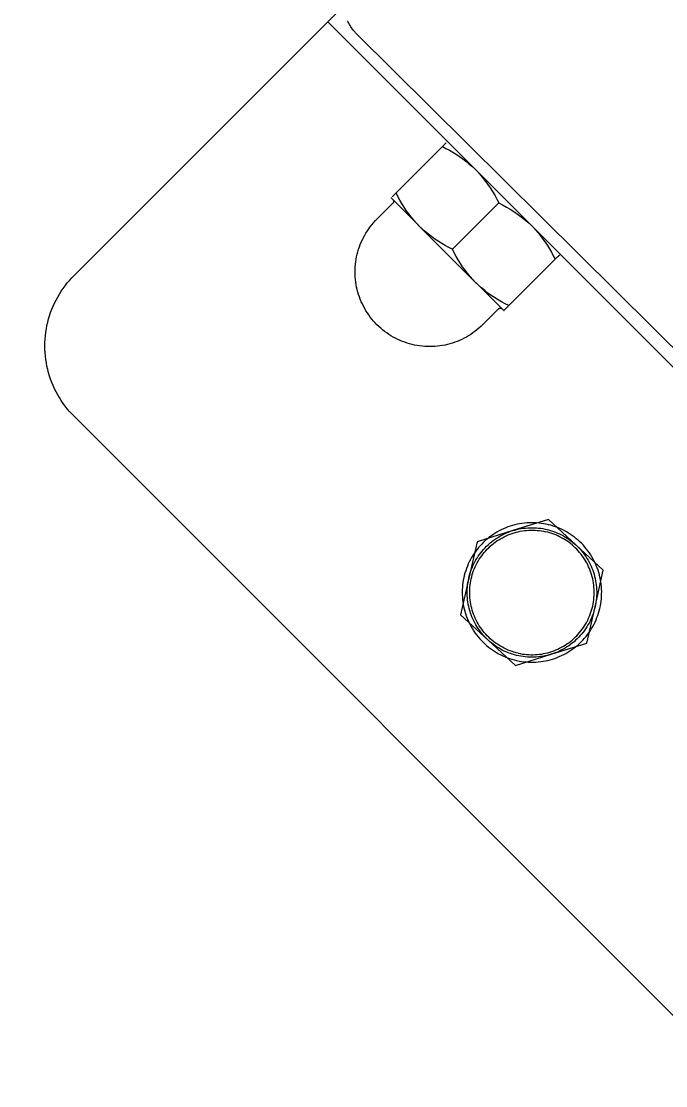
# Model space of a CAD drawing. Header units: inches. Extents: x -14 to 184, y -4 to 134.
# Drawn here: x -5.415 to -2.868, y 63.156 to 67.362 of the extents above; entities that cross this region are included whole.
import ezdxf

# ---------------------------------------------------------------- set-up
doc = ezdxf.new("R2010")
doc.units = ezdxf.units.IN
doc.layers.add('ZANO_R', color=7, linetype='Continuous', lineweight=0)
doc.layers.add('ZANO_W', color=1, linetype='Continuous', lineweight=0)
doc.styles.get("Standard").update_dxf_attribs({"font": 'arial.ttf'})
doc.dimstyles.new('amerykanie', dxfattribs={"dimtxt": 50, "dimasz": 50, "dimexe": 0.5, "dimexo": 0.5, "dimgap": 1, "dimtad": 1, "dimdec": 0, "dimzin": 0, "dimlunit": 5, "dimtxsty": 'Standard', "dimcen": 0.09, "dimclrd": 1, "dimclre": 1, "dimclrt": 1, "dimazin": 0, "dimtfac": 1, "dimtdec": 0, "dimtmove": 0, "dimatfit": 3, "dimfxl": 1, "dimtzin": 0, "dimarcsym": 1})

# ---------------------------------------------------------------- blocks, each defined once
blk = doc.blocks.new('*D386')
at = {"layer": 'ZANO_W', "color": 1, "lineweight": -2}
for p, q in [((-5.5594, 66.0046), (-9.5677, 61.9963)), ((-8.507, 61.6427), (2.6062, 50.5295)), ((6.9681, 53.4771), (2.9598, 49.4688))]:
    blk.add_line(p, q, dxfattribs=at)
at = {"layer": 'ZANO_W', "color": 1}
for points in [[(-8.3892, 61.7606), (-8.6249, 61.5249), (-9.2142, 62.3499)], [(2.4884, 50.4116), (2.7241, 50.6473), (3.3133, 49.8224)]]:
    blk.add_solid(points, dxfattribs=at)
at = {"layer": 'ZANO_W', "color": 1, "insert": (-2.0027, 57.0338), "char_height": 1.625, "attachment_point": 5, "rotation": 315}
blk.add_mtext('17 11/16', dxfattribs=at)

msp = doc.modelspace()

# ---------------------------------------------------------------- linework, layer by layer
at = {"layer": 'ZANO_R'}
for p, q in [((-4.13732, 67.42668), (-4.20366, 67.36035)), ((-4.20366, 67.36035), (-5.20586, 66.35815)), ((-4.20366, 67.36035), (-3.92527, 67.08196)), ((-4.1224, 67.35935), (-4.12461, 67.36425)), ((-4.12004, 67.35452), (-4.1224, 67.35935)), ((-4.11751, 67.34977), (-4.12004, 67.35452)), ((-4.11481, 67.34512), (-4.11751, 67.34977)), ((-4.11197, 67.34056), (-4.11481, 67.34512)), ((-4.10896, 67.3361), (-4.11197, 67.34056)), ((-4.10581, 67.33174), (-4.10896, 67.3361)), ((-4.10251, 67.3275), (-4.10581, 67.33174)), ((-4.09907, 67.32337), (-4.10251, 67.3275)), ((-4.09548, 67.31936), (-4.09907, 67.32337)), ((-4.09313, 67.31686), (-4.09548, 67.31936)), ((-4.09071, 67.31441), (-4.09313, 67.31686)), ((-4.09071, 67.31441), (8.27941, 55.05177)), ((8.04544, 55.11125), (-3.92527, 67.08196)), ((-3.74026, 66.87722), (-3.75029, 66.8672)), ((-3.73869, 66.87879), (-3.74026, 66.87722)), ((-3.73861, 66.87887), (-3.73869, 66.87879)), ((-3.73718, 66.88031), (-3.73861, 66.87887)), ((-3.7371, 66.88039), (-3.73718, 66.88031)), ((-3.7358, 66.88168), (-3.7371, 66.88039)), ((-3.73573, 66.88176), (-3.7358, 66.88168)), ((-3.73563, 66.88185), (-3.73573, 66.88176)), ((-3.73137, 66.88613), (-3.7314, 66.8861)), ((-3.73075, 66.88675), (-3.73092, 66.88658)), ((-3.7304, 66.88709), (-3.73069, 66.88681)), ((-3.75029, 66.8672), (-3.93322, 66.68427)), ((-3.75029, 66.8672), (-3.73631, 66.86023)), ((-3.73631, 66.86023), (-3.72255, 66.85283)), ((-3.72255, 66.85283), (-3.70904, 66.845)), ((-3.70904, 66.845), (-3.69577, 66.83675)), ((-3.69577, 66.83675), (-3.68277, 66.82808)), ((-3.68277, 66.82808), (-3.67006, 66.81901)), ((-3.67006, 66.81901), (-3.65763, 66.80955)), ((-3.65763, 66.80955), (-3.64551, 66.79969)), ((-3.64551, 66.79969), (-3.6337, 66.78947)), ((-3.6337, 66.78947), (-3.62222, 66.77887)), ((-3.61577, 66.77242), (-3.60404, 66.75966)), ((-3.60404, 66.75966), (-3.59277, 66.74649)), ((-3.59277, 66.74649), (-3.58196, 66.73294)), ((-3.58196, 66.73294), (-3.57163, 66.71902)), ((-3.57163, 66.71902), (-3.56179, 66.70474)), ((-3.95279, 66.6647), (-3.95311, 66.66438)), ((-3.8438, 66.55507), (-3.95311, 66.66438)), ((-3.95237, 66.66513), (-3.95276, 66.66474)), ((-3.95158, 66.66592), (-3.95232, 66.66518)), ((-3.94894, 66.66855), (-3.94915, 66.66834)), ((-3.94787, 66.66961), (-3.94893, 66.66855)), ((-3.9414, 66.67608), (-3.94787, 66.66961)), ((-3.93322, 66.68427), (-3.9414, 66.67608)), ((-3.92605, 66.66989), (-3.93322, 66.68427)), ((-3.91843, 66.65574), (-3.92605, 66.66989)), ((-3.56179, 66.70474), (-3.55245, 66.69014)), ((-3.55245, 66.69014), (-3.54363, 66.67521)), ((-3.54363, 66.67521), (-3.53534, 66.65999)), ((-3.94615, 66.6435), (-4.00879, 66.58086)), ((-3.94591, 66.64375), (-3.94615, 66.6435)), ((-3.94568, 66.644), (-3.94591, 66.64375)), ((-3.94568, 66.65692), (-3.94546, 66.65665)), ((-3.94546, 66.64427), (-3.94568, 66.644)), ((-3.94546, 66.65665), (-3.94525, 66.65638)), ((-3.94525, 66.64454), (-3.94546, 66.64427)), ((-3.94525, 66.65638), (-3.94505, 66.6561)), ((-3.94505, 66.64481), (-3.94525, 66.64454)), ((-3.94505, 66.6561), (-3.94485, 66.65582)), ((-3.94485, 66.6451), (-3.94505, 66.64481)), ((-3.94485, 66.65582), (-3.94467, 66.65553)), ((-3.94467, 66.64539), (-3.94485, 66.6451)), ((-3.94467, 66.65553), (-3.9445, 66.65523)), ((-3.9445, 66.64569), (-3.94467, 66.64539)), ((-3.9445, 66.65523), (-3.94434, 66.65493)), ((-3.94434, 66.64599), (-3.9445, 66.64569)), ((-3.94434, 66.65493), (-3.94419, 66.65462)), ((-3.94419, 66.6463), (-3.94434, 66.64599)), ((-3.94419, 66.65462), (-3.94405, 66.6543)), ((-3.94405, 66.64661), (-3.94419, 66.6463)), ((-3.94405, 66.6543), (-3.94392, 66.65399)), ((-3.94392, 66.64693), (-3.94405, 66.64661)), ((-3.94392, 66.65399), (-3.9438, 66.65366)), ((-3.9438, 66.64725), (-3.94392, 66.64693)), ((-3.9438, 66.65366), (-3.9437, 66.65334)), ((-3.9437, 66.64758), (-3.9438, 66.64725)), ((-3.9437, 66.65334), (-3.9436, 66.65301)), ((-3.9436, 66.64791), (-3.9437, 66.64758)), ((-3.9436, 66.65301), (-3.94352, 66.65267)), ((-3.94352, 66.64825), (-3.9436, 66.64791)), ((-3.94352, 66.65267), (-3.94345, 66.65234)), ((-3.94345, 66.64858), (-3.94352, 66.64825)), ((-3.94345, 66.65234), (-3.94339, 66.652)), ((-3.94339, 66.64892), (-3.94345, 66.64858)), ((-3.94339, 66.652), (-3.94334, 66.65166)), ((-3.94334, 66.64926), (-3.94339, 66.64892)), ((-3.94334, 66.65166), (-3.9433, 66.65132)), ((-3.9433, 66.6496), (-3.94334, 66.64926)), ((-3.9433, 66.65132), (-3.94328, 66.65097)), ((-3.94328, 66.64994), (-3.9433, 66.6496)), ((-3.94328, 66.65097), (-3.94327, 66.65063)), ((-3.94327, 66.65029), (-3.94328, 66.64994)), ((-3.94327, 66.65063), (-3.94327, 66.65029)), ((-3.91034, 66.64186), (-3.91843, 66.65574)), ((-3.90181, 66.62824), (-3.91034, 66.64186)), ((-3.89284, 66.61491), (-3.90181, 66.62824)), ((-3.71051, 66.46156), (-3.52758, 66.64449)), ((-3.53534, 66.65999), (-3.52758, 66.64449)), ((-3.52758, 66.64449), (-3.51208, 66.63673)), ((-3.51208, 66.63673), (-3.49685, 66.62843)), ((-3.49685, 66.62843), (-3.48193, 66.61961)), ((-4.01579, 66.57361), (-4.00879, 66.58086)), ((-3.88344, 66.60188), (-3.89284, 66.61491)), ((-3.87362, 66.58916), (-3.88344, 66.60188)), ((-3.86339, 66.57677), (-3.87362, 66.58916)), ((-3.48193, 66.61961), (-3.46732, 66.61028)), ((-3.46732, 66.61028), (-3.45305, 66.60044)), ((-3.45305, 66.60044), (-3.43913, 66.59011)), ((-3.43913, 66.59011), (-3.42557, 66.5793)), ((-3.42557, 66.5793), (-3.41241, 66.56802)), ((-4.0469, 66.53402), (-4.04123, 66.54235)), ((-4.04123, 66.54235), (-4.03527, 66.55049)), ((-4.03527, 66.55049), (-4.02904, 66.55842)), ((-4.02904, 66.55842), (-4.02255, 66.56613)), ((-4.02255, 66.56613), (-4.01579, 66.57361)), ((-3.85277, 66.56472), (-3.86339, 66.57677)), ((-3.84175, 66.55302), (-3.85277, 66.56472)), ((-3.83005, 66.54201), (-3.84175, 66.55302)), ((-3.62171, 66.33298), (-3.83908, 66.55035)), ((-3.818, 66.53138), (-3.83005, 66.54201)), ((-3.41241, 66.56802), (-3.39964, 66.5563)), ((-3.39319, 66.54985), (-3.3826, 66.53837)), ((-3.3826, 66.53837), (-3.37237, 66.52656)), ((-4.07082, 66.48971), (-4.06665, 66.49889)), ((-4.06665, 66.49889), (-4.06217, 66.50792)), ((-4.06217, 66.50792), (-4.05737, 66.51679)), ((-4.05737, 66.51679), (-4.05228, 66.52549)), ((-4.05228, 66.52549), (-4.0469, 66.53402)), ((-3.80561, 66.52115), (-3.818, 66.53138)), ((-3.79289, 66.51133), (-3.80561, 66.52115)), ((-3.77986, 66.50193), (-3.79289, 66.51133)), ((-3.76653, 66.49296), (-3.77986, 66.50193)), ((-3.37237, 66.52656), (-3.36252, 66.51444)), ((-3.36252, 66.51444), (-3.35306, 66.50201)), ((-3.35306, 66.50201), (-3.34399, 66.48929)), ((-4.08432, 66.45174), (-4.08144, 66.4614)), ((-4.08144, 66.4614), (-4.07822, 66.47095)), ((-4.07822, 66.47095), (-4.07468, 66.48039)), ((-4.07468, 66.48039), (-4.07082, 66.48971)), ((-3.75292, 66.48443), (-3.76653, 66.49296)), ((-3.73903, 66.47635), (-3.75292, 66.48443)), ((-3.72489, 66.46872), (-3.73903, 66.47635)), ((-3.71051, 66.46156), (-3.72489, 66.46872)), ((-3.70334, 66.44718), (-3.71051, 66.46156)), ((-3.34399, 66.48929), (-3.33532, 66.47629)), ((-3.33532, 66.47629), (-3.32707, 66.46303)), ((-3.32707, 66.46303), (-3.31924, 66.44951)), ((-4.09372, 66.40227), (-4.09252, 66.41228)), ((-4.09252, 66.41228), (-4.09098, 66.42224)), ((-4.09098, 66.42224), (-4.08909, 66.43215)), ((-4.08909, 66.43215), (-4.08687, 66.44198)), ((-4.08687, 66.44198), (-4.08432, 66.45174)), ((-3.69572, 66.43303), (-3.70334, 66.44718)), ((-3.68763, 66.41915), (-3.69572, 66.43303)), ((-3.6791, 66.40553), (-3.68763, 66.41915)), ((-3.30487, 66.42178), (-3.48779, 66.23885)), ((-3.31924, 66.44951), (-3.31183, 66.43576)), ((-3.31183, 66.43576), (-3.30487, 66.42178)), ((-3.30487, 66.42178), (-3.30265, 66.42399)), ((-3.29414, 66.43251), (-3.30265, 66.42399)), ((-3.29414, 66.43251), (-3.29327, 66.43337)), ((-3.29282, 66.43383), (-3.29327, 66.43337)), ((-3.29282, 66.43383), (-3.29176, 66.43488)), ((-3.29151, 66.43514), (-3.29176, 66.43488)), ((-3.29151, 66.43514), (-3.29038, 66.43626)), ((-3.29031, 66.43634), (-3.29038, 66.43626)), ((-3.29031, 66.43634), (-3.28915, 66.43749)), ((-3.28894, 66.43771), (-3.28915, 66.43749)), ((-3.28893, 66.43771), (-3.28801, 66.43863)), ((-3.28597, 66.44067), (-3.28574, 66.44089)), ((-3.28548, 66.44115), (-3.28532, 66.44132)), ((-3.28517, 66.44147), (-3.28498, 66.44167)), ((-4.09527, 66.37207), (-4.0951, 66.38215)), ((-4.0951, 66.36199), (-4.09527, 66.37207)), ((-4.0951, 66.38215), (-4.09458, 66.39222)), ((-4.09458, 66.39222), (-4.09372, 66.40227)), ((-3.67013, 66.3922), (-3.6791, 66.40553)), ((-3.66073, 66.37917), (-3.67013, 66.3922)), ((-3.65091, 66.36645), (-3.66073, 66.37917)), ((-5.24117, 66.31765), (-5.23287, 66.32822)), ((-5.23287, 66.32822), (-5.22421, 66.3385)), ((-5.22421, 66.3385), (-5.2152, 66.34848)), ((-5.2152, 66.34848), (-5.20586, 66.35815)), ((-4.09458, 66.35192), (-4.0951, 66.36199)), ((-4.09372, 66.34187), (-4.09458, 66.35192)), ((-4.09252, 66.33186), (-4.09372, 66.34187)), ((-4.09098, 66.3219), (-4.09252, 66.33186)), ((-3.64068, 66.35406), (-3.65091, 66.36645)), ((-3.63006, 66.34201), (-3.64068, 66.35406)), ((-3.61904, 66.33031), (-3.63006, 66.34201)), ((-3.60734, 66.3193), (-3.61904, 66.33031)), ((-3.50769, 66.21896), (-3.61699, 66.32826)), ((-5.26385, 66.28432), (-5.25667, 66.29569)), ((-5.25667, 66.29569), (-5.24911, 66.3068)), ((-5.24911, 66.3068), (-5.24117, 66.31765)), ((-4.08909, 66.312), (-4.09098, 66.3219)), ((-4.08687, 66.30216), (-4.08909, 66.312)), ((-4.08432, 66.29241), (-4.08687, 66.30216)), ((-4.08144, 66.28275), (-4.08432, 66.29241)), ((-3.59529, 66.30867), (-3.60734, 66.3193)), ((-3.5829, 66.29844), (-3.59529, 66.30867)), ((-3.57018, 66.28862), (-3.5829, 66.29844)), ((-3.55715, 66.27922), (-3.57018, 66.28862)), ((-5.28858, 66.23661), (-5.28301, 66.24885)), ((-5.28301, 66.24885), (-5.27703, 66.26089)), ((-5.27703, 66.26089), (-5.27064, 66.27272)), ((-5.27064, 66.27272), (-5.26385, 66.28432)), ((-4.07822, 66.27319), (-4.08144, 66.28275)), ((-4.07468, 66.26375), (-4.07822, 66.27319)), ((-4.07082, 66.25443), (-4.07468, 66.26375)), ((-4.06665, 66.24525), (-4.07082, 66.25443)), ((-4.06217, 66.23622), (-4.06665, 66.24525)), ((-3.54382, 66.27025), (-3.55715, 66.27922)), ((-3.53021, 66.26172), (-3.54382, 66.27025)), ((-3.51632, 66.25364), (-3.53021, 66.26172)), ((-3.50218, 66.24601), (-3.51632, 66.25364)), ((-3.48779, 66.23885), (-3.50218, 66.24601)), ((-5.30272, 66.19886), (-5.29844, 66.21161)), ((-5.29844, 66.21161), (-5.29372, 66.22419)), ((-5.29372, 66.22419), (-5.28858, 66.23661)), ((-4.05737, 66.22735), (-4.06217, 66.23622)), ((-4.05228, 66.21865), (-4.05737, 66.22735)), ((-4.0469, 66.21013), (-4.05228, 66.21865)), ((-4.04123, 66.20179), (-4.0469, 66.21013)), ((-4.03527, 66.19365), (-4.04123, 66.20179)), ((-3.5912, 66.16328), (-3.52857, 66.22592)), ((-3.52857, 66.22592), (-3.52832, 66.22615)), ((-3.52832, 66.22615), (-3.52808, 66.22637)), ((-3.52808, 66.22637), (-3.52782, 66.22659)), ((-3.52782, 66.22659), (-3.52755, 66.2268)), ((-3.52755, 66.2268), (-3.52728, 66.227)), ((-3.52728, 66.227), (-3.52701, 66.22719)), ((-3.52701, 66.22719), (-3.52672, 66.22737)), ((-3.52672, 66.22737), (-3.52643, 66.22753)), ((-3.52643, 66.22753), (-3.52614, 66.22769)), ((-3.52614, 66.22769), (-3.52584, 66.22784)), ((-3.52584, 66.22784), (-3.52553, 66.22798)), ((-3.52553, 66.22798), (-3.52522, 66.22811)), ((-3.52522, 66.22811), (-3.52491, 66.22823)), ((-3.52491, 66.22823), (-3.52459, 66.22834)), ((-3.52459, 66.22834), (-3.52427, 66.22843)), ((-3.52427, 66.22843), (-3.52394, 66.22852)), ((-3.52394, 66.22852), (-3.52361, 66.22859)), ((-3.52361, 66.22859), (-3.52328, 66.22866)), ((-3.52328, 66.22866), (-3.52295, 66.22871)), ((-3.52295, 66.22871), (-3.52262, 66.22875)), ((-3.52262, 66.22875), (-3.52228, 66.22878)), ((-3.52228, 66.22878), (-3.52195, 66.22879)), ((-3.52195, 66.22879), (-3.52161, 66.2288)), ((-3.52161, 66.2288), (-3.52128, 66.22879)), ((-3.52128, 66.22879), (-3.52094, 66.22878)), ((-3.52094, 66.22878), (-3.52061, 66.22875)), ((-3.52061, 66.22875), (-3.52027, 66.22871)), ((-3.52027, 66.22871), (-3.51994, 66.22866)), ((-3.51994, 66.22866), (-3.51961, 66.2286)), ((-3.51961, 66.2286), (-3.51929, 66.22852)), ((-3.51929, 66.22852), (-3.51896, 66.22844)), ((-3.51896, 66.22844), (-3.51864, 66.22834)), ((-3.51864, 66.22834), (-3.51832, 66.22823)), ((-3.51832, 66.22823), (-3.51801, 66.22812)), ((-3.51801, 66.22812), (-3.5177, 66.22799)), ((-3.5177, 66.22799), (-3.51739, 66.22785)), ((-3.51739, 66.22785), (-3.51709, 66.2277)), ((-3.51709, 66.2277), (-3.51679, 66.22754)), ((-3.51679, 66.22754), (-3.5165, 66.22737)), ((-3.5165, 66.22737), (-3.51622, 66.22719)), ((-3.51622, 66.22719), (-3.51594, 66.22701)), ((-3.51594, 66.22701), (-3.51567, 66.22681)), ((-3.51567, 66.22681), (-3.51541, 66.2266)), ((-3.51541, 66.2266), (-3.51515, 66.22638)), ((-3.50769, 66.21896), (-3.50743, 66.21921)), ((-3.50733, 66.21931), (-3.50717, 66.21947)), ((-3.50689, 66.21974), (-3.50668, 66.21995)), ((-3.50628, 66.22035), (-3.50614, 66.22049)), ((-3.50556, 66.22107), (-3.50497, 66.22167)), ((-3.50459, 66.22205), (-3.50373, 66.22291)), ((-3.50351, 66.22313), (-3.50373, 66.22292)), ((-3.50351, 66.22313), (-3.50245, 66.22419)), ((-3.50228, 66.22436), (-3.50245, 66.22419)), ((-3.50228, 66.22436), (-3.50115, 66.22549)), ((-3.5009, 66.22574), (-3.50115, 66.22549)), ((-3.5009, 66.22574), (-3.49984, 66.2268)), ((-3.49939, 66.22725), (-3.49984, 66.2268)), ((-3.49939, 66.22725), (-3.49852, 66.22812)), ((-3.49775, 66.2289), (-3.49852, 66.22812)), ((-3.49775, 66.2289), (-3.4972, 66.22945)), ((-3.49598, 66.23066), (-3.4972, 66.22945)), ((-3.49598, 66.23066), (-3.49586, 66.23078)), ((-3.4941, 66.23255), (-3.49586, 66.23078)), ((-3.4941, 66.23255), (-3.49319, 66.23346)), ((-3.4921, 66.23454), (-3.49319, 66.23346)), ((-3.4921, 66.23454), (-3.49049, 66.23615)), ((-3.48779, 66.23885), (-3.49049, 66.23615)), ((-5.31544, 66.14666), (-5.31293, 66.15986)), ((-5.31293, 66.15986), (-5.30998, 66.17298)), ((-5.30998, 66.17298), (-5.30657, 66.18598)), ((-5.30657, 66.18598), (-5.30272, 66.19886)), ((-4.02904, 66.18573), (-4.03527, 66.19365)), ((-4.02255, 66.17801), (-4.02904, 66.18573)), ((-4.01579, 66.17053), (-4.02255, 66.17801)), ((-4.00879, 66.16328), (-4.01579, 66.17053)), ((-4.00154, 66.15627), (-4.00879, 66.16328)), ((-3.5912, 66.16328), (-3.59845, 66.15627)), ((-5.32025, 66.10663), (-5.31911, 66.12002)), ((-5.31911, 66.12002), (-5.3175, 66.13337)), ((-5.3175, 66.13337), (-5.31544, 66.14666)), ((-3.99405, 66.14952), (-4.00154, 66.15627)), ((-3.98634, 66.14302), (-3.99405, 66.14952)), ((-3.97841, 66.13679), (-3.98634, 66.14302)), ((-3.97027, 66.13084), (-3.97841, 66.13679)), ((-3.96194, 66.12517), (-3.97027, 66.13084)), ((-3.95342, 66.11978), (-3.96194, 66.12517)), ((-3.94471, 66.11469), (-3.95342, 66.11978)), ((-3.64657, 66.11978), (-3.65528, 66.11469)), ((-3.63805, 66.12517), (-3.64657, 66.11978)), ((-3.62971, 66.13084), (-3.63805, 66.12517)), ((-3.62158, 66.13679), (-3.62971, 66.13084)), ((-3.61365, 66.14302), (-3.62158, 66.13679)), ((-3.60594, 66.14952), (-3.61365, 66.14302)), ((-3.59845, 66.15627), (-3.60594, 66.14952)), ((-5.32117, 66.07976), (-5.32094, 66.0932)), ((-5.32094, 66.06632), (-5.32117, 66.07976)), ((-5.32094, 66.0932), (-5.32025, 66.10663)), ((-3.93584, 66.1099), (-3.94471, 66.11469)), ((-3.92681, 66.10541), (-3.93584, 66.1099)), ((-3.91763, 66.10124), (-3.92681, 66.10541)), ((-3.90832, 66.09738), (-3.91763, 66.10124)), ((-3.89888, 66.09384), (-3.90832, 66.09738)), ((-3.88932, 66.09063), (-3.89888, 66.09384)), ((-3.87966, 66.08774), (-3.88932, 66.09063)), ((-3.86991, 66.08519), (-3.87966, 66.08774)), ((-3.86007, 66.08297), (-3.86991, 66.08519)), ((-3.85016, 66.08109), (-3.86007, 66.08297)), ((-3.8402, 66.07955), (-3.85016, 66.08109)), ((-3.83019, 66.07834), (-3.8402, 66.07955)), ((-3.82014, 66.07748), (-3.83019, 66.07834)), ((-3.81008, 66.07697), (-3.82014, 66.07748)), ((-3.79999, 66.07679), (-3.81008, 66.07697)), ((-3.78991, 66.07697), (-3.79999, 66.07679)), ((-3.77984, 66.07748), (-3.78991, 66.07697)), ((-3.7698, 66.07834), (-3.77984, 66.07748)), ((-3.75979, 66.07955), (-3.7698, 66.07834)), ((-3.74982, 66.08109), (-3.75979, 66.07955)), ((-3.73992, 66.08297), (-3.74982, 66.08109)), ((-3.73008, 66.08519), (-3.73992, 66.08297)), ((-3.72033, 66.08774), (-3.73008, 66.08519)), ((-3.71067, 66.09063), (-3.72033, 66.08774)), ((-3.70111, 66.09384), (-3.71067, 66.09063)), ((-3.69167, 66.09738), (-3.70111, 66.09384)), ((-3.68236, 66.10124), (-3.69167, 66.09738)), ((-3.67318, 66.10541), (-3.68236, 66.10124)), ((-3.66415, 66.1099), (-3.67318, 66.10541)), ((-3.65528, 66.11469), (-3.66415, 66.1099)), ((-5.32025, 66.0529), (-5.32094, 66.06632)), ((-5.31911, 66.0395), (-5.32025, 66.0529)), ((-5.3175, 66.02615), (-5.31911, 66.0395)), ((-5.31544, 66.01287), (-5.3175, 66.02615)), ((-5.31293, 65.99966), (-5.31544, 66.01287)), ((-5.30998, 65.98655), (-5.31293, 65.99966)), ((-5.30657, 65.97354), (-5.30998, 65.98655)), ((-5.30272, 65.96066), (-5.30657, 65.97354)), ((-5.29844, 65.94792), (-5.30272, 65.96066)), ((-5.29372, 65.93533), (-5.29844, 65.94792)), ((-5.28858, 65.92291), (-5.29372, 65.93533)), ((-5.28301, 65.91067), (-5.28858, 65.92291)), ((-5.27703, 65.89863), (-5.28301, 65.91067)), ((-5.27064, 65.88681), (-5.27703, 65.89863)), ((-5.26385, 65.8752), (-5.27064, 65.88681)), ((-5.25667, 65.86384), (-5.26385, 65.8752)), ((-5.24911, 65.85272), (-5.25667, 65.86384)), ((-5.24117, 65.84187), (-5.24911, 65.85272)), ((-5.23287, 65.8313), (-5.24117, 65.84187)), ((-5.22421, 65.82102), (-5.23287, 65.8313)), ((-5.2152, 65.81104), (-5.22421, 65.82102)), ((-5.20586, 65.80137), (-5.2152, 65.81104)), ((-5.20586, 65.80137), (6.76485, 53.83067)), ((-3.50014, 65.3607), (-3.50893, 65.35694)), ((-3.49121, 65.36415), (-3.50014, 65.3607)), ((-3.48218, 65.36728), (-3.49121, 65.36415)), ((-3.47303, 65.3701), (-3.48218, 65.36728)), ((-3.4638, 65.37261), (-3.47303, 65.3701)), ((-3.33131, 65.39365), (-3.47238, 65.34975)), ((-3.45449, 65.37479), (-3.4638, 65.37261)), ((-3.4451, 65.37664), (-3.45449, 65.37479)), ((-3.43566, 65.37817), (-3.4451, 65.37664)), ((-3.42617, 65.37937), (-3.43566, 65.37817)), ((-3.43022, 65.35905), (-3.42164, 65.36005)), ((-3.41664, 65.38024), (-3.42617, 65.37937)), ((-3.42164, 65.36005), (-3.41302, 65.36076)), ((-3.40709, 65.38078), (-3.41664, 65.38024)), ((-3.41302, 65.36076), (-3.40439, 65.36118)), ((-3.39753, 65.38099), (-3.40709, 65.38078)), ((-3.40439, 65.36118), (-3.39575, 65.36131)), ((-3.38796, 65.38087), (-3.39753, 65.38099)), ((-3.39575, 65.36131), (-3.3871, 65.36114)), ((-3.37841, 65.38041), (-3.38796, 65.38087)), ((-3.3871, 65.36114), (-3.37847, 65.36068)), ((-3.37847, 65.36068), (-3.36986, 65.35994)), ((-3.36887, 65.37962), (-3.37841, 65.38041)), ((-3.36986, 65.35994), (-3.36128, 65.3589)), ((-3.35937, 65.3785), (-3.36887, 65.37962)), ((-3.34992, 65.37706), (-3.35937, 65.3785)), ((-3.34052, 65.37528), (-3.34992, 65.37706)), ((-3.33118, 65.37318), (-3.34052, 65.37528)), ((-3.22275, 65.29344), (-3.33131, 65.39365)), ((-3.32193, 65.37076), (-3.33118, 65.37318)), ((-3.31276, 65.36802), (-3.32193, 65.37076)), ((-3.3037, 65.36496), (-3.31276, 65.36802)), ((-3.29475, 65.36159), (-3.3037, 65.36496)), ((-3.28592, 65.35791), (-3.29475, 65.36159)), ((-3.47238, 65.34975), (-3.61345, 65.30584)), ((-3.56615, 65.32246), (-3.57358, 65.31643)), ((-3.55851, 65.32822), (-3.56615, 65.32246)), ((-3.55068, 65.33371), (-3.55851, 65.32822)), ((-3.54266, 65.33893), (-3.55068, 65.33371)), ((-3.53447, 65.34387), (-3.54266, 65.33893)), ((-3.54204, 65.31577), (-3.53485, 65.32058)), ((-3.53485, 65.32058), (-3.52751, 65.32513)), ((-3.52611, 65.34852), (-3.53447, 65.34387)), ((-3.52777, 65.31342), (-3.52059, 65.31778)), ((-3.52751, 65.32513), (-3.52001, 65.32944)), ((-3.5176, 65.35288), (-3.52611, 65.34852)), ((-3.52059, 65.31778), (-3.51327, 65.3219)), ((-3.52001, 65.32944), (-3.51237, 65.33349)), ((-3.50893, 65.35694), (-3.5176, 65.35288)), ((-3.51327, 65.3219), (-3.50581, 65.32577)), ((-3.51237, 65.33349), (-3.5046, 65.33728)), ((-3.50581, 65.32577), (-3.49822, 65.32938)), ((-3.5046, 65.33728), (-3.49671, 65.3408)), ((-3.49822, 65.32938), (-3.49052, 65.33273)), ((-3.49671, 65.3408), (-3.4887, 65.34406)), ((-3.49052, 65.33273), (-3.4827, 65.33581)), ((-3.4887, 65.34406), (-3.48059, 65.34704)), ((-3.4827, 65.33581), (-3.47478, 65.33862)), ((-3.48059, 65.34704), (-3.47238, 65.34975)), ((-3.47478, 65.33862), (-3.46678, 65.34117)), ((-3.47238, 65.34975), (-3.46408, 65.35218)), ((-3.46678, 65.34117), (-3.45869, 65.34343)), ((-3.46408, 65.35218), (-3.45571, 65.35432)), ((-3.45869, 65.34343), (-3.45052, 65.34542)), ((-3.45571, 65.35432), (-3.44727, 65.35619)), ((-3.45052, 65.34542), (-3.4423, 65.34713)), ((-3.44727, 65.35619), (-3.43877, 65.35776)), ((-3.4423, 65.34713), (-3.43402, 65.34856)), ((-3.43877, 65.35776), (-3.43022, 65.35905)), ((-3.43402, 65.34856), (-3.42569, 65.34971)), ((-3.42569, 65.34971), (-3.41734, 65.35057)), ((-3.41734, 65.35057), (-3.40895, 65.35114)), ((-3.40895, 65.35114), (-3.40056, 65.35143)), ((-3.40056, 65.35143), (-3.39215, 65.35143)), ((-3.39215, 65.35143), (-3.38376, 65.35114)), ((-3.38376, 65.35114), (-3.37537, 65.35057)), ((-3.37537, 65.35057), (-3.36702, 65.34971)), ((-3.36702, 65.34971), (-3.35869, 65.34857)), ((-3.36128, 65.3589), (-3.35274, 65.35757)), ((-3.35869, 65.34857), (-3.35041, 65.34714)), ((-3.35274, 65.35757), (-3.34424, 65.35595)), ((-3.35041, 65.34714), (-3.34219, 65.34543)), ((-3.34424, 65.35595), (-3.33581, 65.35405)), ((-3.33402, 65.34345), (-3.34219, 65.34543)), ((-3.33581, 65.35405), (-3.32745, 65.35186)), ((-3.32593, 65.34118), (-3.33402, 65.34345)), ((-3.32745, 65.35186), (-3.31916, 65.3494)), ((-3.31792, 65.33864), (-3.32593, 65.34118)), ((-3.31916, 65.3494), (-3.31097, 65.34665)), ((-3.31001, 65.33583), (-3.31792, 65.33864)), ((-3.31097, 65.34665), (-3.30287, 65.34363)), ((-3.30219, 65.33274), (-3.31001, 65.33583)), ((-3.30287, 65.34363), (-3.29488, 65.34034)), ((-3.29448, 65.3294), (-3.30219, 65.33274)), ((-3.29488, 65.34034), (-3.287, 65.33678)), ((-3.28689, 65.32579), (-3.29448, 65.3294)), ((-3.287, 65.33678), (-3.27925, 65.33295)), ((-3.27943, 65.32193), (-3.28689, 65.32579)), ((-3.27722, 65.35392), (-3.28592, 65.35791)), ((-3.27211, 65.31781), (-3.27943, 65.32193)), ((-3.27925, 65.33295), (-3.27163, 65.32887)), ((-3.26867, 65.34964), (-3.27722, 65.35392)), ((-3.26493, 65.31344), (-3.27211, 65.31781)), ((-3.27163, 65.32887), (-3.26415, 65.32453)), ((-3.26027, 65.34506), (-3.26867, 65.34964)), ((-3.26415, 65.32453), (-3.25683, 65.31994)), ((-3.25203, 65.34019), (-3.26027, 65.34506)), ((-3.25683, 65.31994), (-3.24966, 65.31511)), ((-3.24397, 65.33504), (-3.25203, 65.34019)), ((-3.23609, 65.32962), (-3.24397, 65.33504)), ((-3.2284, 65.32392), (-3.23609, 65.32962)), ((-3.22092, 65.31796), (-3.2284, 65.32392)), ((-3.21365, 65.31175), (-3.22092, 65.31796)), ((-3.61345, 65.30584), (-3.64596, 65.16171)), ((-3.61338, 65.27522), (-3.61915, 65.26758)), ((-3.60736, 65.28265), (-3.61338, 65.27522)), ((-3.60108, 65.28987), (-3.60736, 65.28265)), ((-3.59456, 65.29686), (-3.60108, 65.28987)), ((-3.58779, 65.30363), (-3.59456, 65.29686)), ((-3.59291, 65.26924), (-3.58727, 65.27579)), ((-3.5808, 65.31015), (-3.58779, 65.30363)), ((-3.58727, 65.27579), (-3.58141, 65.28214)), ((-3.58141, 65.28214), (-3.57533, 65.28829)), ((-3.57358, 65.31643), (-3.5808, 65.31015)), ((-3.57902, 65.27024), (-3.57329, 65.27638)), ((-3.57533, 65.28829), (-3.56905, 65.29423)), ((-3.57329, 65.27638), (-3.56735, 65.28232)), ((-3.56905, 65.29423), (-3.56258, 65.29995)), ((-3.56735, 65.28232), (-3.56121, 65.28806)), ((-3.56258, 65.29995), (-3.55591, 65.30546)), ((-3.56121, 65.28806), (-3.55487, 65.29358)), ((-3.55591, 65.30546), (-3.54906, 65.31073)), ((-3.55487, 65.29358), (-3.54836, 65.29889)), ((-3.54906, 65.31073), (-3.54204, 65.31577)), ((-3.54836, 65.29889), (-3.54166, 65.30396)), ((-3.54166, 65.30396), (-3.5348, 65.30881)), ((-3.5348, 65.30881), (-3.52777, 65.31342)), ((-3.2579, 65.30884), (-3.26493, 65.31344)), ((-3.25104, 65.30399), (-3.2579, 65.30884)), ((-3.24434, 65.29891), (-3.25104, 65.30399)), ((-3.24966, 65.31511), (-3.24266, 65.31003)), ((-3.23783, 65.29361), (-3.24434, 65.29891)), ((-3.24266, 65.31003), (-3.23584, 65.30473)), ((-3.23149, 65.28809), (-3.23783, 65.29361)), ((-3.23584, 65.30473), (-3.2292, 65.29919)), ((-3.22535, 65.28236), (-3.23149, 65.28809)), ((-3.2292, 65.29919), (-3.22275, 65.29344)), ((-3.21941, 65.27642), (-3.22535, 65.28236)), ((-3.11419, 65.19322), (-3.22275, 65.29344)), ((-3.22275, 65.29344), (-3.2165, 65.28747)), ((-3.21367, 65.27028), (-3.21941, 65.27642)), ((-3.2165, 65.28747), (-3.21045, 65.28129)), ((-3.2066, 65.30528), (-3.21365, 65.31175)), ((-3.21045, 65.28129), (-3.20462, 65.27491)), ((-3.19978, 65.29858), (-3.2066, 65.30528)), ((-3.19319, 65.29164), (-3.19978, 65.29858)), ((-3.18685, 65.28448), (-3.19319, 65.29164)), ((-3.18076, 65.2771), (-3.18685, 65.28448)), ((-3.17493, 65.26951), (-3.18076, 65.2771)), ((-3.63945, 65.23518), (-3.64381, 65.22667)), ((-3.6348, 65.24354), (-3.63945, 65.23518)), ((-3.62986, 65.25174), (-3.6348, 65.24354)), ((-3.62464, 65.25975), (-3.62986, 65.25174)), ((-3.61915, 65.26758), (-3.62464, 65.25975)), ((-3.62187, 65.22631), (-3.61766, 65.23386)), ((-3.61766, 65.23386), (-3.61319, 65.24126)), ((-3.61319, 65.24126), (-3.60848, 65.24851)), ((-3.60874, 65.22962), (-3.60437, 65.2368)), ((-3.60848, 65.24851), (-3.60353, 65.25559)), ((-3.60437, 65.2368), (-3.59976, 65.24383)), ((-3.60353, 65.25559), (-3.59834, 65.26251)), ((-3.59976, 65.24383), (-3.59492, 65.25069)), ((-3.59834, 65.26251), (-3.59291, 65.26924)), ((-3.59492, 65.25069), (-3.58984, 65.25739)), ((-3.58984, 65.25739), (-3.58454, 65.26391)), ((-3.58454, 65.26391), (-3.57902, 65.27024)), ((-3.20815, 65.26394), (-3.21367, 65.27028)), ((-3.20285, 65.25743), (-3.20815, 65.26394)), ((-3.20462, 65.27491), (-3.199, 65.26834)), ((-3.19777, 65.25073), (-3.20285, 65.25743)), ((-3.199, 65.26834), (-3.19361, 65.26158)), ((-3.19293, 65.24387), (-3.19777, 65.25073)), ((-3.19361, 65.26158), (-3.18845, 65.25464)), ((-3.18832, 65.23684), (-3.19293, 65.24387)), ((-3.18845, 65.25464), (-3.18353, 65.24754)), ((-3.18395, 65.22967), (-3.18832, 65.23684)), ((-3.18353, 65.24754), (-3.17885, 65.24027)), ((-3.17885, 65.24027), (-3.17442, 65.23285)), ((-3.16937, 65.26173), (-3.17493, 65.26951)), ((-3.16408, 65.25376), (-3.16937, 65.26173)), ((-3.15907, 65.24561), (-3.16408, 65.25376)), ((-3.15435, 65.23729), (-3.15907, 65.24561)), ((-3.14992, 65.22881), (-3.15435, 65.23729)), ((-3.65821, 65.19125), (-3.66103, 65.18211)), ((-3.65507, 65.20028), (-3.65821, 65.19125)), ((-3.65162, 65.20921), (-3.65507, 65.20028)), ((-3.64787, 65.21801), (-3.65162, 65.20921)), ((-3.64381, 65.22667), (-3.64787, 65.21801)), ((-3.63899, 65.18668), (-3.6361, 65.19483)), ((-3.6361, 65.19483), (-3.63295, 65.20288)), ((-3.63295, 65.20288), (-3.62952, 65.21081)), ((-3.62957, 65.18381), (-3.62675, 65.19173)), ((-3.62952, 65.21081), (-3.62583, 65.21863)), ((-3.62675, 65.19173), (-3.62367, 65.19954)), ((-3.62583, 65.21863), (-3.62187, 65.22631)), ((-3.62367, 65.19954), (-3.62033, 65.20725)), ((-3.62033, 65.20725), (-3.61672, 65.21484)), ((-3.61672, 65.21484), (-3.61285, 65.2223)), ((-3.61285, 65.2223), (-3.60874, 65.22962)), ((-3.17983, 65.22234), (-3.18395, 65.22967)), ((-3.17597, 65.21488), (-3.17983, 65.22234)), ((-3.17236, 65.2073), (-3.17597, 65.21488)), ((-3.17442, 65.23285), (-3.17024, 65.22528)), ((-3.16901, 65.19959), (-3.17236, 65.2073)), ((-3.17024, 65.22528), (-3.16632, 65.21758)), ((-3.16592, 65.19177), (-3.16901, 65.19959)), ((-3.16632, 65.21758), (-3.16266, 65.20974)), ((-3.16311, 65.18386), (-3.16592, 65.19177)), ((-3.16266, 65.20974), (-3.15927, 65.20179)), ((-3.15927, 65.20179), (-3.15615, 65.19373)), ((-3.15615, 65.19373), (-3.15331, 65.18557)), ((-3.14578, 65.22018), (-3.14992, 65.22881)), ((-3.1467, 65.04909), (-3.11419, 65.19322)), ((-3.14195, 65.21142), (-3.14578, 65.22018)), ((-3.13842, 65.20253), (-3.14195, 65.21142)), ((-3.13521, 65.19352), (-3.13842, 65.20253)), ((-3.13231, 65.1844), (-3.13521, 65.19352)), ((-3.64596, 65.16171), (-3.67848, 65.01759)), ((-3.66757, 65.15417), (-3.6691, 65.14473)), ((-3.66572, 65.16356), (-3.66757, 65.15417)), ((-3.66354, 65.17287), (-3.66572, 65.16356)), ((-3.66103, 65.18211), (-3.66354, 65.17287)), ((-3.6492, 65.14473), (-3.64772, 65.15325)), ((-3.64772, 65.15325), (-3.64596, 65.16171)), ((-3.64596, 65.16171), (-3.64392, 65.17011)), ((-3.64392, 65.17011), (-3.64159, 65.17844)), ((-3.64159, 65.17844), (-3.63899, 65.18668)), ((-3.6395, 65.14304), (-3.63807, 65.15132)), ((-3.63807, 65.15132), (-3.63636, 65.15955)), ((-3.63636, 65.15955), (-3.63437, 65.16771)), ((-3.63437, 65.16771), (-3.63211, 65.1758)), ((-3.63211, 65.1758), (-3.62957, 65.18381)), ((-3.16057, 65.17585), (-3.16311, 65.18386)), ((-3.1583, 65.16776), (-3.16057, 65.17585)), ((-3.15631, 65.15959), (-3.1583, 65.16776)), ((-3.1546, 65.15137), (-3.15631, 65.15959)), ((-3.15317, 65.14309), (-3.1546, 65.15137)), ((-3.15331, 65.18557), (-3.15074, 65.17731)), ((-3.15074, 65.17731), (-3.14845, 65.16898)), ((-3.14845, 65.16898), (-3.14644, 65.16057)), ((-3.14644, 65.16057), (-3.14472, 65.1521)), ((-3.14472, 65.1521), (-3.14329, 65.14357)), ((-3.12972, 65.17519), (-3.13231, 65.1844)), ((-3.12746, 65.16589), (-3.12972, 65.17519)), ((-3.12552, 65.15653), (-3.12746, 65.16589)), ((-3.12391, 65.1471), (-3.12552, 65.15653)), ((-3.67171, 65.11616), (-3.67192, 65.1066)), ((-3.67117, 65.12571), (-3.67171, 65.11616)), ((-3.6703, 65.13524), (-3.67117, 65.12571)), ((-3.6691, 65.14473), (-3.6703, 65.13524)), ((-3.65221, 65.10167), (-3.65219, 65.11031)), ((-3.65219, 65.11031), (-3.65188, 65.11895)), ((-3.65188, 65.11895), (-3.65127, 65.12757)), ((-3.65127, 65.12757), (-3.65038, 65.13617)), ((-3.65038, 65.13617), (-3.6492, 65.14473)), ((-3.64236, 65.10958), (-3.64207, 65.11798)), ((-3.64236, 65.10118), (-3.64236, 65.10958)), ((-3.64207, 65.11798), (-3.6415, 65.12636)), ((-3.6415, 65.12636), (-3.64064, 65.13472)), ((-3.64064, 65.13472), (-3.6395, 65.14304)), ((-3.15203, 65.13477), (-3.15317, 65.14309)), ((-3.15117, 65.12641), (-3.15203, 65.13477)), ((-3.15059, 65.11802), (-3.15117, 65.12641)), ((-3.1503, 65.10963), (-3.15059, 65.11802)), ((-3.1503, 65.10123), (-3.1503, 65.10963)), ((-3.14329, 65.14357), (-3.14214, 65.13501)), ((-3.14214, 65.13501), (-3.14129, 65.1264)), ((-3.14129, 65.1264), (-3.14073, 65.11778)), ((-3.14073, 65.11778), (-3.14045, 65.10914)), ((-3.14045, 65.10914), (-3.14047, 65.10049)), ((-3.12263, 65.13762), (-3.12391, 65.1471)), ((-3.12168, 65.1281), (-3.12263, 65.13762)), ((-3.12105, 65.11855), (-3.12168, 65.1281)), ((-3.12076, 65.10899), (-3.12105, 65.11855)), ((-3.12081, 65.09942), (-3.12076, 65.10899)), ((-3.67192, 65.1066), (-3.67179, 65.09703)), ((-3.67179, 65.09703), (-3.67134, 65.08748)), ((-3.67134, 65.08748), (-3.67055, 65.07794)), ((-3.67055, 65.07794), (-3.66943, 65.06844)), ((-3.66943, 65.06844), (-3.66798, 65.05899)), ((-3.65194, 65.09303), (-3.65221, 65.10167)), ((-3.65137, 65.0844), (-3.65194, 65.09303)), ((-3.65052, 65.0758), (-3.65137, 65.0844)), ((-3.64937, 65.06723), (-3.65052, 65.0758)), ((-3.64794, 65.05871), (-3.64937, 65.06723)), ((-3.64207, 65.09278), (-3.64236, 65.10118)), ((-3.6415, 65.0844), (-3.64207, 65.09278)), ((-3.64064, 65.07604), (-3.6415, 65.0844)), ((-3.63949, 65.06772), (-3.64064, 65.07604)), ((-3.63806, 65.05944), (-3.63949, 65.06772)), ((-3.15459, 65.05948), (-3.15316, 65.06776)), ((-3.15316, 65.06776), (-3.15202, 65.07609)), ((-3.15202, 65.07609), (-3.15116, 65.08445)), ((-3.15116, 65.08445), (-3.15059, 65.09283)), ((-3.15059, 65.09283), (-3.1503, 65.10123)), ((-3.14347, 65.06607), (-3.14494, 65.05755)), ((-3.14228, 65.07463), (-3.14347, 65.06607)), ((-3.14139, 65.08323), (-3.14228, 65.07463)), ((-3.14078, 65.09186), (-3.14139, 65.08323)), ((-3.14047, 65.10049), (-3.14078, 65.09186)), ((-3.12428, 65.06135), (-3.12292, 65.07081)), ((-3.12292, 65.07081), (-3.12188, 65.08032)), ((-3.12188, 65.08032), (-3.12118, 65.08986)), ((-3.12118, 65.08986), (-3.12081, 65.09942)), ((-3.66798, 65.05899), (-3.66621, 65.04959)), ((-3.66621, 65.04959), (-3.66411, 65.04025)), ((-3.66411, 65.04025), (-3.66169, 65.031)), ((-3.66169, 65.031), (-3.65895, 65.02183)), ((-3.64622, 65.05024), (-3.64794, 65.05871)), ((-3.64421, 65.04183), (-3.64622, 65.05024)), ((-3.64193, 65.03349), (-3.64421, 65.04183)), ((-3.63936, 65.02524), (-3.64193, 65.03349)), ((-3.63651, 65.01708), (-3.63936, 65.02524)), ((-3.63635, 65.05121), (-3.63806, 65.05944)), ((-3.63436, 65.04305), (-3.63635, 65.05121)), ((-3.63209, 65.03496), (-3.63436, 65.04305)), ((-3.62955, 65.02695), (-3.63209, 65.03496)), ((-3.62674, 65.01903), (-3.62955, 65.02695)), ((-3.17921, 64.90497), (-3.1467, 65.04909)), ((-3.16591, 65.01908), (-3.16309, 65.02699)), ((-3.16309, 65.02699), (-3.16055, 65.035)), ((-3.16055, 65.035), (-3.15829, 65.04309)), ((-3.15829, 65.04309), (-3.1563, 65.05126)), ((-3.15368, 65.02413), (-3.15656, 65.01598)), ((-3.1563, 65.05126), (-3.15459, 65.05948)), ((-3.15107, 65.03237), (-3.15368, 65.02413)), ((-3.14874, 65.04069), (-3.15107, 65.03237)), ((-3.1467, 65.04909), (-3.14874, 65.04069)), ((-3.14494, 65.05755), (-3.1467, 65.04909)), ((-3.13598, 65.01503), (-3.133, 65.02412)), ((-3.133, 65.02412), (-3.13034, 65.0333)), ((-3.13034, 65.0333), (-3.128, 65.04258)), ((-3.128, 65.04258), (-3.12598, 65.05193)), ((-3.12598, 65.05193), (-3.12428, 65.06135)), ((-3.67848, 65.01759), (-3.56991, 64.91737)), ((-3.65895, 65.02183), (-3.65589, 65.01277)), ((-3.65589, 65.01277), (-3.65252, 65.00382)), ((-3.65252, 65.00382), (-3.64884, 64.99499)), ((-3.64884, 64.99499), (-3.64485, 64.98629)), ((-3.64485, 64.98629), (-3.64057, 64.97774)), ((-3.63339, 65.00901), (-3.63651, 65.01708)), ((-3.63, 65.00106), (-3.63339, 65.00901)), ((-3.62634, 64.99323), (-3.63, 65.00106)), ((-3.62365, 65.01122), (-3.62674, 65.01903)), ((-3.62242, 64.98553), (-3.62634, 64.99323)), ((-3.62031, 65.00351), (-3.62365, 65.01122)), ((-3.61824, 64.97796), (-3.62242, 64.98553)), ((-3.6167, 64.99592), (-3.62031, 65.00351)), ((-3.61283, 64.98846), (-3.6167, 64.99592)), ((-3.60871, 64.98114), (-3.61283, 64.98846)), ((-3.60435, 64.97396), (-3.60871, 64.98114)), ((-3.18829, 64.974), (-3.18393, 64.98118)), ((-3.18393, 64.98118), (-3.17981, 64.9885)), ((-3.17981, 64.9885), (-3.17594, 64.99597)), ((-3.17594, 64.99597), (-3.17234, 65.00355)), ((-3.17079, 64.98449), (-3.175, 64.97694)), ((-3.17234, 65.00355), (-3.16899, 65.01126)), ((-3.16684, 64.99218), (-3.17079, 64.98449)), ((-3.16899, 65.01126), (-3.16591, 65.01908)), ((-3.16314, 64.99999), (-3.16684, 64.99218)), ((-3.15972, 65.00793), (-3.16314, 64.99999)), ((-3.15656, 65.01598), (-3.15972, 65.00793)), ((-3.151, 64.97986), (-3.14679, 64.98845)), ((-3.14679, 64.98845), (-3.14288, 64.99718)), ((-3.14288, 64.99718), (-3.13927, 65.00604)), ((-3.13927, 65.00604), (-3.13598, 65.01503)), ((-3.64057, 64.97774), (-3.63599, 64.96934)), ((-3.63599, 64.96934), (-3.63112, 64.9611)), ((-3.63112, 64.9611), (-3.62597, 64.95304)), ((-3.62597, 64.95304), (-3.62055, 64.94516)), ((-3.62055, 64.94516), (-3.61485, 64.93748)), ((-3.61381, 64.97054), (-3.61824, 64.97796)), ((-3.60913, 64.96327), (-3.61381, 64.97054)), ((-3.60421, 64.95616), (-3.60913, 64.96327)), ((-3.59974, 64.96694), (-3.60435, 64.97396)), ((-3.59905, 64.94923), (-3.60421, 64.95616)), ((-3.59489, 64.96007), (-3.59974, 64.96694)), ((-3.59366, 64.94247), (-3.59905, 64.94923)), ((-3.58981, 64.95338), (-3.59489, 64.96007)), ((-3.58805, 64.9359), (-3.59366, 64.94247)), ((-3.58451, 64.94686), (-3.58981, 64.95338)), ((-3.57899, 64.94053), (-3.58451, 64.94686)), ((-3.57325, 64.93439), (-3.57899, 64.94053)), ((-3.21938, 64.93442), (-3.21364, 64.94056)), ((-3.21364, 64.94056), (-3.20812, 64.9469)), ((-3.20812, 64.9469), (-3.20282, 64.95342)), ((-3.19975, 64.94157), (-3.20539, 64.93502)), ((-3.20282, 64.95342), (-3.19774, 64.96011)), ((-3.19433, 64.9483), (-3.19975, 64.94157)), ((-3.19774, 64.96011), (-3.1929, 64.96698)), ((-3.18914, 64.95521), (-3.19433, 64.9483)), ((-3.1929, 64.96698), (-3.18829, 64.974)), ((-3.18418, 64.96229), (-3.18914, 64.95521)), ((-3.17947, 64.96954), (-3.18418, 64.96229)), ((-3.18226, 64.93184), (-3.17636, 64.93938)), ((-3.175, 64.97694), (-3.17947, 64.96954)), ((-3.17636, 64.93938), (-3.17073, 64.94711)), ((-3.17073, 64.94711), (-3.16538, 64.95504)), ((-3.16538, 64.95504), (-3.1603, 64.96314)), ((-3.1603, 64.96314), (-3.1555, 64.97142)), ((-3.1555, 64.97142), (-3.151, 64.97986)), ((-3.61485, 64.93748), (-3.60889, 64.92999)), ((-3.60889, 64.92999), (-3.60267, 64.92272)), ((-3.60267, 64.92272), (-3.59621, 64.91567)), ((-3.59621, 64.91567), (-3.5895, 64.90885)), ((-3.5895, 64.90885), (-3.58257, 64.90226)), ((-3.58221, 64.92952), (-3.58805, 64.9359)), ((-3.58257, 64.90226), (-3.5754, 64.89592)), ((-3.57617, 64.92334), (-3.58221, 64.92952)), ((-3.56991, 64.91737), (-3.57617, 64.92334)), ((-3.56731, 64.92845), (-3.57325, 64.93439)), ((-3.56991, 64.91737), (-3.46135, 64.81715)), ((-3.56347, 64.91161), (-3.56991, 64.91737)), ((-3.56117, 64.92271), (-3.56731, 64.92845)), ((-3.55682, 64.90608), (-3.56347, 64.91161)), ((-3.55484, 64.91719), (-3.56117, 64.92271)), ((-3.55, 64.90077), (-3.55682, 64.90608)), ((-3.54832, 64.91189), (-3.55484, 64.91719)), ((-3.543, 64.8957), (-3.55, 64.90077)), ((-3.54162, 64.90681), (-3.54832, 64.91189)), ((-3.53476, 64.90197), (-3.54162, 64.90681)), ((-3.52773, 64.89736), (-3.53476, 64.90197)), ((-3.52055, 64.893), (-3.52773, 64.89736)), ((-3.32028, 64.86106), (-3.17921, 64.90497)), ((-3.27207, 64.89302), (-3.26489, 64.89739)), ((-3.26489, 64.89739), (-3.25786, 64.902)), ((-3.25786, 64.902), (-3.251, 64.90684)), ((-3.251, 64.90684), (-3.24431, 64.91192)), ((-3.2436, 64.90007), (-3.25062, 64.89503)), ((-3.24431, 64.91192), (-3.23779, 64.91722)), ((-3.23675, 64.90535), (-3.2436, 64.90007)), ((-3.23779, 64.91722), (-3.23146, 64.92275)), ((-3.23009, 64.91085), (-3.23675, 64.90535)), ((-3.23146, 64.92275), (-3.22532, 64.92848)), ((-3.22361, 64.91658), (-3.23009, 64.91085)), ((-3.22532, 64.92848), (-3.21938, 64.93442)), ((-3.21733, 64.92252), (-3.22361, 64.91658)), ((-3.22277, 64.89133), (-3.21545, 64.89748)), ((-3.21126, 64.92867), (-3.21733, 64.92252)), ((-3.21545, 64.89748), (-3.20834, 64.90388)), ((-3.20539, 64.93502), (-3.21126, 64.92867)), ((-3.20834, 64.90388), (-3.20146, 64.91053)), ((-3.20146, 64.91053), (-3.19481, 64.91741)), ((-3.19481, 64.91741), (-3.18841, 64.92452)), ((-3.18841, 64.92452), (-3.18226, 64.93184)), ((-3.5754, 64.89592), (-3.56803, 64.88983)), ((-3.56803, 64.88983), (-3.56044, 64.884)), ((-3.56044, 64.884), (-3.55266, 64.87844)), ((-3.55266, 64.87844), (-3.54469, 64.87315)), ((-3.54469, 64.87315), (-3.53654, 64.86814)), ((-3.53584, 64.89087), (-3.543, 64.8957)), ((-3.53654, 64.86814), (-3.52822, 64.86342)), ((-3.52851, 64.88628), (-3.53584, 64.89087)), ((-3.52103, 64.88194), (-3.52851, 64.88628)), ((-3.52822, 64.86342), (-3.51974, 64.85899)), ((-3.51342, 64.87785), (-3.52103, 64.88194)), ((-3.51323, 64.88888), (-3.52055, 64.893)), ((-3.51974, 64.85899), (-3.51111, 64.85485)), ((-3.50566, 64.87403), (-3.51342, 64.87785)), ((-3.50577, 64.88502), (-3.51323, 64.88888)), ((-3.51111, 64.85485), (-3.50235, 64.85102)), ((-3.49818, 64.88141), (-3.50577, 64.88502)), ((-3.49779, 64.87047), (-3.50566, 64.87403)), ((-3.49047, 64.87806), (-3.49818, 64.88141)), ((-3.48979, 64.86718), (-3.49779, 64.87047)), ((-3.48266, 64.87498), (-3.49047, 64.87806)), ((-3.4817, 64.86415), (-3.48979, 64.86718)), ((-3.47474, 64.87217), (-3.48266, 64.87498)), ((-3.4735, 64.86141), (-3.4817, 64.86415)), ((-3.46673, 64.86963), (-3.47474, 64.87217)), ((-3.46521, 64.85894), (-3.4735, 64.86141)), ((-3.45864, 64.86736), (-3.46673, 64.86963)), ((-3.45685, 64.85676), (-3.46521, 64.85894)), ((-3.46135, 64.81715), (-3.32028, 64.86106)), ((-3.45048, 64.86537), (-3.45864, 64.86736)), ((-3.44842, 64.85485), (-3.45685, 64.85676)), ((-3.45048, 64.86537), (-3.44225, 64.86366)), ((-3.43993, 64.85324), (-3.44842, 64.85485)), ((-3.44225, 64.86366), (-3.43397, 64.86224)), ((-3.43397, 64.86224), (-3.42565, 64.86109)), ((-3.42565, 64.86109), (-3.41729, 64.86023)), ((-3.41729, 64.86023), (-3.40891, 64.85966)), ((-3.40891, 64.85966), (-3.40051, 64.85938)), ((-3.40051, 64.85938), (-3.39211, 64.85938)), ((-3.39211, 64.85938), (-3.38371, 64.85966)), ((-3.38371, 64.85966), (-3.37533, 64.86024)), ((-3.37533, 64.86024), (-3.36697, 64.8611)), ((-3.36697, 64.8611), (-3.35865, 64.86224)), ((-3.35865, 64.86224), (-3.35037, 64.86367)), ((-3.34539, 64.85462), (-3.35389, 64.85304)), ((-3.35037, 64.86367), (-3.34214, 64.86538)), ((-3.33695, 64.85648), (-3.34539, 64.85462)), ((-3.34214, 64.86538), (-3.33398, 64.86737)), ((-3.32858, 64.85863), (-3.33695, 64.85648)), ((-3.33398, 64.86737), (-3.32589, 64.86964)), ((-3.32028, 64.86106), (-3.32858, 64.85863)), ((-3.32589, 64.86964), (-3.31788, 64.87218)), ((-3.31207, 64.86377), (-3.32028, 64.86106)), ((-3.31788, 64.87218), (-3.30996, 64.875)), ((-3.30396, 64.86675), (-3.31207, 64.86377)), ((-3.30996, 64.875), (-3.30214, 64.87808)), ((-3.29595, 64.87001), (-3.30396, 64.86675)), ((-3.30214, 64.87808), (-3.29444, 64.88143)), ((-3.28806, 64.87353), (-3.29595, 64.87001)), ((-3.29444, 64.88143), (-3.28685, 64.88504)), ((-3.28811, 64.85195), (-3.27938, 64.85586)), ((-3.28029, 64.87732), (-3.28806, 64.87353)), ((-3.28685, 64.88504), (-3.27939, 64.8889)), ((-3.27265, 64.88137), (-3.28029, 64.87732)), ((-3.27939, 64.8889), (-3.27207, 64.89302)), ((-3.27938, 64.85586), (-3.27079, 64.86007)), ((-3.26516, 64.88567), (-3.27265, 64.88137)), ((-3.27079, 64.86007), (-3.26235, 64.86457)), ((-3.25781, 64.89023), (-3.26516, 64.88567)), ((-3.26235, 64.86457), (-3.25407, 64.86937)), ((-3.25062, 64.89503), (-3.25781, 64.89023)), ((-3.25407, 64.86937), (-3.24597, 64.87445)), ((-3.24597, 64.87445), (-3.23804, 64.8798)), ((-3.23804, 64.8798), (-3.23031, 64.88543)), ((-3.23031, 64.88543), (-3.22277, 64.89133)), ((-3.50235, 64.85102), (-3.49345, 64.84749)), ((-3.49345, 64.84749), (-3.48444, 64.84428)), ((-3.48444, 64.84428), (-3.47533, 64.84138)), ((-3.47533, 64.84138), (-3.46612, 64.83879)), ((-3.46612, 64.83879), (-3.45682, 64.83653)), ((-3.45682, 64.83653), (-3.44745, 64.8346)), ((-3.44745, 64.8346), (-3.43803, 64.83298)), ((-3.43139, 64.85191), (-3.43993, 64.85324)), ((-3.43803, 64.83298), (-3.42855, 64.8317)), ((-3.4228, 64.85087), (-3.43139, 64.85191)), ((-3.42855, 64.8317), (-3.41903, 64.83075)), ((-3.41419, 64.85012), (-3.4228, 64.85087)), ((-3.41903, 64.83075), (-3.40948, 64.83013)), ((-3.40556, 64.84966), (-3.41419, 64.85012)), ((-3.40948, 64.83013), (-3.39992, 64.82984)), ((-3.39692, 64.8495), (-3.40556, 64.84966)), ((-3.39992, 64.82984), (-3.39035, 64.82988)), ((-3.38827, 64.84962), (-3.39692, 64.8495)), ((-3.39035, 64.82988), (-3.38079, 64.83025)), ((-3.37964, 64.85004), (-3.38827, 64.84962)), ((-3.38079, 64.83025), (-3.37125, 64.83096)), ((-3.37102, 64.85075), (-3.37964, 64.85004)), ((-3.37125, 64.83096), (-3.36174, 64.83199)), ((-3.36244, 64.85175), (-3.37102, 64.85075)), ((-3.35389, 64.85304), (-3.36244, 64.85175)), ((-3.36174, 64.83199), (-3.35227, 64.83336)), ((-3.35227, 64.83336), (-3.34286, 64.83505)), ((-3.34286, 64.83505), (-3.33351, 64.83707)), ((-3.33351, 64.83707), (-3.32423, 64.83941)), ((-3.32423, 64.83941), (-3.31504, 64.84207)), ((-3.31504, 64.84207), (-3.30595, 64.84505)), ((-3.30595, 64.84505), (-3.29697, 64.84835)), ((-3.29697, 64.84835), (-3.28811, 64.85195))]:
    msp.add_line(p, q, dxfattribs=at)

# ---------------------------------------------------------------- dimensions: what is measured, and where the dimension line sits
at = {"layer": 'ZANO_W'}
dim = msp.add_aligned_dim(p1=(-5.20586, 66.35815), p2=(7.32163, 53.83067), distance=-5.66859, dimstyle='amerykanie', override={"dimtxt": 1.625, "dimasz": 1, "dimgap": 0.5, "dimdec": 4, "dimaunit": 1, "dimadec": 1, "dimtdec": 4, "dimtmove": 1, "dimfrac": 2}, dxfattribs=at)
dim.commit()
dim.dimension.update_dxf_attribs({"geometry": '*D386', "text_midpoint": (-2.00274, 57.03378)})

doc.saveas('drawing.dxf')
